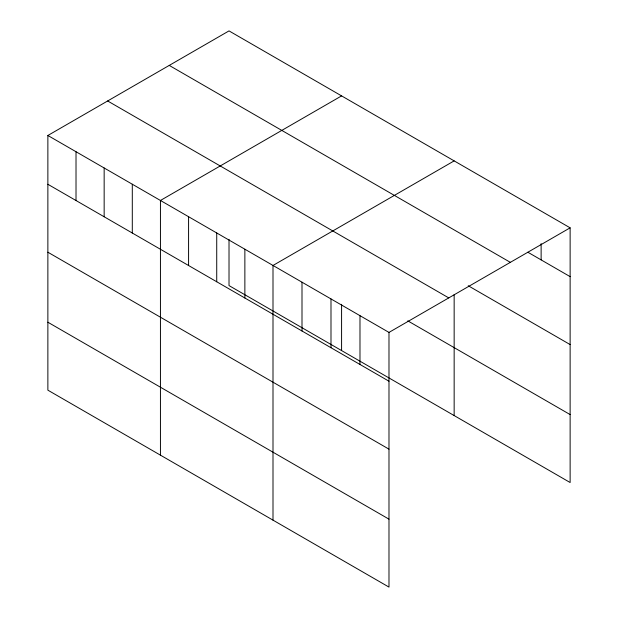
<?xml version="1.0" encoding="UTF-8"?>
<svg xmlns="http://www.w3.org/2000/svg" width="618" height="618" viewBox="0 0 618 618"><rect width="100%" height="100%" fill="white"/><g stroke="black" fill="none" stroke-linecap="round" stroke-linejoin="round"><path stroke-width="0.93" d="M47.872 135.481L388.985 332.414L388.985 587.1L47.872 390.167L47.872 135.481L229.015 30.9L570.128 227.833L570.128 482.519L229.015 285.586L229.015 239.344M341.584 95.89L160.441 200.471L160.441 455.149M454.153 160.881L273.001 265.462L273.001 520.14M388.985 332.414L570.128 227.833M527.88 252.244L570.128 276.632M169.239 65.415L510.344 262.349M468.235 285.748L570.128 344.574M107.656 100.973L448.761 297.907M407.795 320.858L570.128 414.578M47.872 184.28L388.985 381.213M47.872 252.221L388.985 449.155M47.872 322.225L388.985 519.159M541.129 243.631L541.129 259.892M454.153 294.647L454.153 415.559M359.985 315.682L359.985 364.473M341.584 304.334L341.584 350.568M330.993 298.942L330.993 347.733M302.001 282.202L302.001 331.001M244.867 249.216L244.867 298.007M216.725 232.963L216.725 281.762M188.583 216.717L188.583 265.516M132.298 184.226L132.298 233.025M104.156 167.98L104.156 216.771M76.014 151.727L76.014 200.526"/></g></svg>
